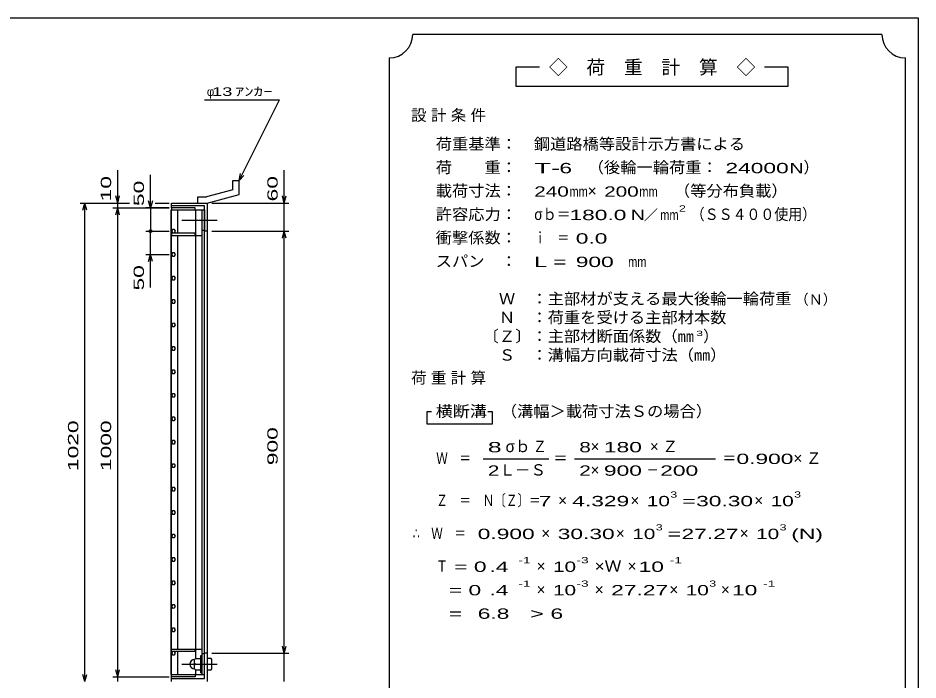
# Model space of a CAD drawing. Units: millimetres, scale not verified. Extents: x -1820 to 1731, y -1282 to 1054.
# Drawn here: x -188 to 1731, y -358 to 1054 of the extents above; entities that cross this region are included whole.
import ezdxf
from ezdxf.enums import TextEntityAlignment as Align

# ---------------------------------------------------------------- set-up
doc = ezdxf.new("R2010")
doc.units = ezdxf.units.MM
doc.header["$LTSCALE"] = 10
doc.linetypes.add('CHAIN', pattern=[18.5, 12, -1.5, 3.5, -1.5])
for name, color, linetype, lineweight in [('0_2', 150, 'Continuous', 25), ('16', 3, 'Continuous', 25), ('19', 6, 'Continuous', 25), ('22', 4, 'Continuous', 25), ('24', 2, 'Continuous', 25)]:
    doc.layers.add(name, color=color, linetype=linetype, lineweight=lineweight)
doc.styles.add('ベクトル', font='')
doc.styles.get('ベクトル').set_extended_font_data('ベクトル')

msp = doc.modelspace()

# ---------------------------------------------------------------- linework, layer by layer
at = {"layer": '0_2'}
for p, q in [((-1729, 1053.5), (1731, 1053.5)), ((1731, 1053.5), (1731, -1146.5))]:
    msp.add_line(p, q, dxfattribs=at)
at = {"layer": '16'}
for p, q in [((139.3, -346.5), (139.3, 644.5)), ((139.3, 644.5), (140, 644.5)), ((190, 649), (140, 649)), ((140, 649), (140, 644.5)), ((140, 644.5), (190, 644.5)), ((140, -346.5), (140, 644.5)), ((140, 644.5), (205, 644.5)), ((153.5, 594.5), (153.5, 644.5)), ((190, 644.5), (190, 649)), ((191.5, -311.5), (191.5, 644.5)), ((205, -346.5), (205, 644.5)), ((205, 644.5), (210, 644.5)), ((210, 644.5), (210, 600.5)), ((141.98, 602.45), (140, 598.97)), ((140, 598.97), (142.02, 595.52)), ((145.98, 602.48), (141.98, 602.45)), ((142.02, 595.52), (146.02, 595.55)), ((148, 599), (145.98, 602.48)), ((146.02, 595.55), (148, 599.03)), ((210, 600.5), (205, 600.5)), ((140, 594.5), (140, 590)), ((190, 594.5), (140, 594.5)), ((140, 590), (205, 590)), ((153.5, -292), (153.5, 590)), ((190, 590), (190, 594.5)), ((141.98, 552.45), (140, 548.97)), ((140, 548.97), (142.02, 545.52)), ((145.98, 552.48), (141.98, 552.45)), ((142.02, 545.52), (146.02, 545.55)), ((148, 549), (145.98, 552.48)), ((146.02, 545.55), (148, 549.03)), ((141.98, 502.45), (140, 498.97)), ((140, 498.97), (142.02, 495.52)), ((145.98, 502.48), (141.98, 502.45)), ((148, 499), (145.98, 502.48)), ((146.02, 495.55), (148, 499.03)), ((142.02, 495.52), (146.02, 495.55)), ((141.98, 452.45), (140, 448.97)), ((140, 448.97), (142.02, 445.52)), ((145.98, 452.48), (141.98, 452.45)), ((142.02, 445.52), (146.02, 445.55)), ((148, 449), (145.98, 452.48)), ((146.02, 445.55), (148, 449.03)), ((141.98, 402.45), (140, 398.97)), ((140, 398.97), (142.02, 395.52)), ((145.98, 402.48), (141.98, 402.45)), ((142.02, 395.52), (146.02, 395.55)), ((148, 399), (145.98, 402.48)), ((146.02, 395.55), (148, 399.03)), ((141.98, 352.45), (140, 348.97)), ((140, 348.97), (142.02, 345.52)), ((145.98, 352.48), (141.98, 352.45)), ((142.02, 345.52), (146.02, 345.55)), ((148, 349), (145.98, 352.48)), ((146.02, 345.55), (148, 349.03)), ((141.98, 302.45), (140, 298.97)), ((140, 298.97), (142.02, 295.52)), ((145.98, 302.48), (141.98, 302.45)), ((142.02, 295.52), (146.02, 295.55)), ((148, 299), (145.98, 302.48)), ((146.02, 295.55), (148, 299.03)), ((141.98, 252.45), (140, 248.97)), ((145.98, 252.48), (141.98, 252.45)), ((148, 249), (145.98, 252.48)), ((140, 248.97), (142.02, 245.52)), ((142.02, 245.52), (146.02, 245.55)), ((146.02, 245.55), (148, 249.03)), ((141.98, 202.45), (140, 198.97)), ((140, 198.97), (142.02, 195.52)), ((145.98, 202.48), (141.98, 202.45)), ((142.02, 195.52), (146.02, 195.55)), ((148, 199), (145.98, 202.48)), ((146.02, 195.55), (148, 199.03)), ((141.98, 152.45), (140, 148.97)), ((140, 148.97), (142.02, 145.52)), ((145.98, 152.48), (141.98, 152.45)), ((142.02, 145.52), (146.02, 145.55)), ((148, 149), (145.98, 152.48)), ((146.02, 145.55), (148, 149.03)), ((141.98, 102.45), (140, 98.97)), ((140, 98.97), (142.02, 95.52)), ((145.98, 102.48), (141.98, 102.45)), ((148, 99), (145.98, 102.48)), ((146.02, 95.55), (148, 99.03)), ((142.02, 95.52), (146.02, 95.55)), ((141.98, 52.45), (140, 48.97)), ((140, 48.97), (142.02, 45.52)), ((145.98, 52.48), (141.98, 52.45)), ((142.02, 45.52), (146.02, 45.55)), ((148, 49), (145.98, 52.48)), ((146.02, 45.55), (148, 49.03)), ((141.98, 2.45), (140, -1.03)), ((145.98, 2.48), (141.98, 2.45)), ((148, -1), (145.98, 2.48)), ((140, -1.03), (142.02, -4.48)), ((142.02, -4.48), (146.02, -4.45)), ((146.02, -4.45), (148, -0.97)), ((141.98, -47.55), (140, -51.03)), ((140, -51.03), (142.02, -54.48)), ((145.98, -47.52), (141.98, -47.55)), ((142.02, -54.48), (146.02, -54.45)), ((148, -51), (145.98, -47.52)), ((146.02, -54.45), (148, -50.97)), ((141.98, -97.55), (140, -101.03)), ((140, -101.03), (142.02, -104.48)), ((145.98, -97.52), (141.98, -97.55)), ((142.02, -104.48), (146.02, -104.45)), ((148, -101), (145.98, -97.52)), ((146.02, -104.45), (148, -100.97)), ((141.98, -147.55), (140, -151.03)), ((140, -151.03), (142.02, -154.48)), ((145.98, -147.52), (141.98, -147.55)), ((148, -151), (145.98, -147.52)), ((146.02, -154.45), (148, -150.97)), ((142.02, -154.48), (146.02, -154.45)), ((141.98, -197.55), (140, -201.03)), ((140, -201.03), (142.02, -204.48)), ((145.98, -197.52), (141.98, -197.55)), ((142.02, -204.48), (146.02, -204.45)), ((148, -201), (145.98, -197.52)), ((146.02, -204.45), (148, -200.97)), ((141.98, -247.55), (140, -251.03)), ((145.98, -247.52), (141.98, -247.55)), ((148, -251), (145.98, -247.52)), ((140, -251.03), (142.02, -254.48)), ((142.02, -254.48), (146.02, -254.45)), ((146.02, -254.45), (148, -250.97)), ((140, -296.5), (140, -292)), ((140, -292), (205, -292)), ((140, -296.5), (190, -296.5)), ((141.98, -297.55), (140, -301.03)), ((140, -301.03), (142.02, -304.48)), ((145.98, -297.52), (141.98, -297.55)), ((142.02, -304.48), (146.02, -304.45)), ((148, -301), (145.98, -297.52)), ((146.02, -304.45), (148, -300.97)), ((153.5, -346.5), (153.5, -296.5)), ((190, -296.5), (190, -292)), ((202, -343), (202, -306)), ((202, -306), (205, -306)), ((210, -302.5), (205, -302.5)), ((205, -343), (205, -306)), ((210, -346.5), (210, -302.5)), ((189, -314.5), (191, -312.5)), ((189, -334.5), (189, -314.5)), ((191, -324.5), (189, -322.5)), ((191, -324.5), (189, -326.5)), ((191, -312.5), (200, -312.5)), ((191, -324.5), (200, -324.5)), ((202, -314.5), (200, -312.5)), ((200, -324.5), (202, -322.5)), ((202, -326.5), (200, -324.5)), ((189, -334.5), (191, -336.5)), ((191, -336.5), (200, -336.5)), ((191.5, -346.5), (191.5, -337.5)), ((200, -336.5), (202, -334.5)), ((202, -343), (205, -343)), ((139.3, -346.5), (140, -346.5)), ((140, -346.5), (190, -346.5)), ((140, -351), (140, -346.5)), ((140, -346.5), (205, -346.5)), ((190, -351), (140, -351)), ((190, -346.5), (190, -351)), ((205, -346.5), (210, -346.5))]:
    msp.add_line(p, q, dxfattribs=at)
at = {"layer": '16', "linetype": 'CHAIN'}
for p, q in [((162, 622.5), (237, 622.5)), ((162, -324.5), (237, -324.5))]:
    msp.add_line(p, q, dxfattribs=at)
at = {"layer": '16'}
msp.add_arc((189, -324.5), 10, 90, 270, dxfattribs=at)
at = {"layer": '19'}
for p, q in [((270.61, 707.12), (283.61, 707.12)), ((270.61, 687.1), (270.61, 707.12)), ((283.61, 677.12), (283.61, 707.12)), ((195.99, 672.01), (214.28, 672.01)), ((195.99, 659.01), (195.99, 672.01)), ((270.61, 687.1), (214.28, 672.01)), ((216, 659), (283.61, 677.12)), ((140, 649), (140, 659)), ((140, 659), (216, 659)), ((210, 653), (140, 653)), ((196, 659), (216, 659)), ((210, -355), (210, 653)), ((216, 659), (216, -361)), ((216, 599), (210, 599)), ((216, -301), (210, -301)), ((224, -312.5), (216, -312.5)), ((216, -312.5), (216, -336.5)), ((216, -324.5), (224, -324.5)), ((226, -314.5), (224, -312.5)), ((226, -322.5), (224, -324.5)), ((224, -324.5), (226, -326.5)), ((226, -334.5), (226, -314.5)), ((216, -336.5), (224, -336.5)), ((224, -336.5), (226, -334.5)), ((140, -361), (140, -351)), ((140, -355), (210, -355))]:
    msp.add_line(p, q, dxfattribs=at)
at = {"layer": '22'}
for p, q in [((210, 879), (370, 879)), ((284, 707), (370, 879)), ((25, 659), (25, 729)), ((95, 649), (95, 719)), ((284, 707), (287, 721.6)), ((284, 707), (294, 718)), ((380, 659), (380, 729)), ((25, 659), (21, 674)), ((25, 659), (29, 674)), ((380, 659), (376, 674)), ((380, 659), (384, 674)), ((-55, 659), (50, 659)), ((-49, 644), (-45, 659)), ((-41, 644), (-45, 659)), ((-45, -361), (-45, 659)), ((15, 659), (50, 659)), ((25, 649), (25, 659)), ((95, 649), (91, 664)), ((99, 664), (95, 649)), ((105, 659), (135, 659)), ((105, 659), (135, 659)), ((226, 659), (390, 659)), ((380, 599), (380, 659)), ((15, 649), (135, 649)), ((21, 634), (25, 649)), ((29, 634), (25, 649)), ((25, -351), (25, 649)), ((135, 649), (85, 649)), ((95, 649), (95, 599)), ((85, 599), (135, 599)), ((95, 549), (95, 599)), ((226, 599), (390, 599)), ((376, 584), (380, 599)), ((384, 584), (380, 599)), ((380, -301), (380, 599)), ((85, 549), (135, 549)), ((91, 534), (95, 549)), ((99, 534), (95, 549)), ((95, 479), (95, 549)), ((380, -301), (376, -286)), ((380, -301), (384, -286)), ((226, -301), (390, -301)), ((380, -361), (380, -301)), ((25, -351), (21, -336)), ((25, -351), (29, -336)), ((-45, -361), (-49, -346)), ((-45, -361), (-41, -346)), ((15, -351), (135, -351)), ((25, -361), (25, -351))]:
    msp.add_line(p, q, dxfattribs=at)
msp.add_circle((95, 599), 3, dxfattribs=at)
at = {"layer": '24', "color": 4}
for p, q in [((1654, 1018.5), (654, 1018.5)), ((604, 968.5), (604, -581.5)), ((1704, -581.5), (1704, 968.5)), ((924, 948.5), (874, 948.5)), ((874, 948.5), (874, 908.5)), ((1454, 948.5), (1404, 948.5)), ((1454, 908.5), (1454, 948.5)), ((874, 908.5), (1454, 908.5)), ((694, 213.5), (684, 213.5)), ((684, 213.5), (684, 188.5)), ((824, 213.5), (814, 213.5)), ((824, 188.5), (824, 213.5)), ((684, 188.5), (824, 188.5)), ((804, 113.5), (944, 113.5)), ((999, 113.5), (1299, 113.5))]:
    msp.add_line(p, q, dxfattribs=at)
for centre, start, end in [((604, 1018.5), 270, 0), ((1704, 1018.5), 180, 270)]:
    msp.add_arc(centre, 50, start, end, dxfattribs=at)

# ---------------------------------------------------------------- texts
at = {"layer": '22', "color": 2, "style": 'ベクトル'}
msp.add_text('φ', height=18.33, dxfattribs=at).set_placement((215, 896.5), align=Align.MIDDLE_LEFT)
at = {"layer": '22', "color": 2, "style": 'ベクトル', "width": 1.6}
for s, p in [(' 13 ', (215, 896.5)), ('ｱﾝｶｰ', (275, 896.5))]:
    msp.add_text(s, height=18.33, dxfattribs=at).set_placement(p, align=Align.MIDDLE_LEFT)
at = {"layer": '22', "color": 2, "style": 'ベクトル', "width": 1.65}
for s, p in [(' 10 ', (0, 649)), (' 60 ', (355, 649)), (' 50 ', (70, 639)), (' 50 ', (70, 459)), (' 1020 ', (-70, 74)), (' 1000 ', (0, 74)), (' 900 ', (355, 86.5))]:
    msp.add_text(s, height=21.99, rotation=90, dxfattribs=at).set_placement(p, align=Align.MIDDLE_LEFT)
at = {"layer": '24', "style": 'ベクトル'}
for s, height, p in [('◇\u3000荷\u3000重\u3000計\u3000算\u3000◇', 29.33, (944, 948.5)), ('）', 24.19, (1487, 735)), ('×', 24.19, (1027, 685)), ('／', 21.99, (1146.5, 633.5)), ('（Ｎ）', 21.99, (1468, 453.5)), ('）', 24.19, (1273, 375)), ('σｂ', 24.19, (852, 140)), ('×', 24.19, (1033, 140)), ('Ｌ－Ｓ', 24.19, (839, 90)), ('×', 24.19, (1033, 90)), ('×', 24.19, (964, 25)), ('×', 24.19, (1118, 25)), ('×', 24.19, (1382, 25)), ('×', 24.19, (928, -45)), ('×', 24.19, (1087, -45)), ('×', 24.19, (1351, -45)), ('×', 24.19, (918, -115)), ('×', 24.19, (1112, -115)), ('×', 24.19, (918, -165)), ('×', 24.19, (1042, -165)), ('×', 24.19, (1201, -165)), ('×', 24.19, (1311, -165))]:
    msp.add_text(s, height=height, dxfattribs=at).set_placement(p, align=Align.MIDDLE_LEFT)
for s, height, width, p in [('荷重基準：\u3000', 24.19, 1.05, (703, 785)), ('鋼道路橋等設計示方書による', 24.19, 1.05, (912, 785)), ('荷\u3000\u3000重：\u3000', 24.19, 1.05, (703, 735)), ('（後輪一輪荷重：', 24.19, 1.05, (1027, 735)), ('T-', 21.99, 2, (913, 733.5)), (' 6 ', 21.99, 1.65, (953, 733.5)), (' 24000', 21.99, 1.65, (1307, 733.5)), ('N', 21.99, 1.4, (1457, 733.5)), ('載荷寸法：\u3000', 24.19, 1.05, (703, 685)), ('240', 21.99, 1.5, (913, 683.5)), ('200', 21.99, 1.5, (1062, 683.5)), ('\u3000（等分布負載）', 24.19, 1.05, (1176, 685)), ('mm', 21.99, 0.8, (988, 683.5)), ('mm', 21.99, 0.8, (1137, 683.5)), ('2', 13.2, 1.5, (1221.5, 647.5)), ('許容応力：\u3000', 24.19, 1.05, (703, 635)), ('σｂ＝', 24.19, 0.9, (913, 635)), ('180.0', 21.99, 1.65, (988, 633.5)), ('N', 21.99, 1.4, (1119, 633.5)), ('mm', 21.99, 0.8, (1181.5, 633.5)), ('（ＳＳ４００使用）', 24.19, 0.9, (1246.5, 635)), ('衝撃係数：\u3000', 24.19, 1.05, (703, 585)), ('ｉ\u3000＝', 24.19, 0.75, (913, 585)), (' 0.0', 21.99, 1.65, (988, 583.5)), ('スパン\u3000：\u3000', 24.19, 1.05, (703, 535)), ('L =', 21.99, 1.65, (913, 533.5)), (' 900 ', 21.99, 1.65, (988, 533.5)), ('mm', 21.99, 0.8, (1113, 533.5)), ('\u3000Ｗ\u3000：主部材が支える最大後輪一輪荷重', 24.19, 1.05, (803, 455)), ('\u3000Ｎ\u3000：荷重を受ける主部材本数', 24.19, 1.05, (803, 415)), ('〔Ｚ〕：主部材断面係数（㎜', 24.19, 1.05, (803, 375)), ('3', 11, 1.8, (1258, 381)), ('\u3000Ｓ\u3000：溝幅方向載荷寸法（㎜）', 24.19, 1.05, (803, 335)), ('横断溝', 24.19, 1.1, (703, 215)), ('\u3000（溝幅＞載荷寸法Ｓの場合）', 24.19, 1.05, (807, 215)), ('8', 21.99, 1.8, (814, 138.5)), ('Ｚ', 24.19, 0.9, (910, 140)), ('8', 21.99, 1.5, (1009, 138.5)), (' 180 ', 21.99, 1.65, (1048, 138.5)), ('Ｗ\u3000＝', 24.19, 0.75, (704, 115)), ('＝', 24.19, 0.9, (954, 115)), ('＝', 24.19, 0.9, (1314, 115)), ('0.900', 21.99, 1.65, (1344, 113.5)), ('2', 21.99, 1.5, (814, 88.5)), ('2', 21.99, 1.5, (1009, 88.5)), (' 900 ', 21.99, 1.65, (1048, 88.5)), (' 200 ', 21.99, 1.65, (1168, 88.5)), ('－', 24.19, 0.75, (1153, 90)), ('Ｚ\u3000＝\u3000Ｎ〔Ｚ〕＝', 24.19, 0.75, (704, 25)), ('3', 13.2, 1.5, (1203, 37.5)), ('3', 13.2, 1.5, (1467, 37.5)), (' 7 ', 21.99, 1.65, (909, 23.5)), ('4.329', 21.99, 1.65, (994, 23.5)), ('10', 21.99, 1.5, (1153, 23.5)), ('=', 21.99, 1.7, (1228, 23.5)), ('30.30', 21.99, 1.65, (1258, 23.5)), ('10', 21.99, 1.5, (1417, 23.5)), ('∴\u3000Ｗ\u3000＝', 24.19, 0.75, (654, -45)), (' 0.900', 21.99, 1.65, (779, -46.5)), ('30.30', 21.99, 1.65, (963, -46.5)), ('10', 21.99, 1.5, (1122, -46.5)), ('3', 13.2, 1.5, (1172, -32.5)), ('27.27', 21.99, 1.65, (1227, -46.5)), ('10', 21.99, 1.5, (1386, -46.5)), ('3', 13.2, 1.5, (1436, -32.5)), ('(N)', 21.99, 1.65, (1461, -46.5)), ('=', 21.99, 1.7, (1197, -46.5)), ('-1', 13.2, 1.65, (879, -102.5)), ('-3', 13.2, 1.65, (1003, -102.5)), ('-1', 13.2, 1.65, (1202, -102.5)), ('Ｔ', 24.19, 0.75, (704, -115)), (' = 0', 21.99, 1.65, (729, -116.5)), (' .4 ', 21.99, 1.65, (804, -116.5)), ('10', 21.99, 1.5, (953, -116.5)), ('×Ｗ', 24.19, 1.1, (1042, -115)), (' 10 ', 21.99, 1.65, (1122, -116.5)), ('-1', 13.2, 1.65, (879, -152.5)), ('-3', 13.2, 1.65, (1003, -152.5)), ('3', 13.2, 1.5, (1286, -152.5)), ('-1', 13.2, 1.65, (1401, -152.5)), ('  = 0', 21.99, 1.65, (704, -166.5)), (' .4 ', 21.99, 1.65, (804, -166.5)), ('10', 21.99, 1.5, (953, -166.5)), ('27.27', 21.99, 1.65, (1077, -166.5)), ('10', 21.99, 1.5, (1236, -166.5)), (' 10 ', 21.99, 1.65, (1321, -166.5)), (' 6.8', 21.99, 1.65, (779, -216.5)), ('>', 21.99, 1.7, (904, -216.5)), (' 6 ', 21.99, 1.65, (934, -216.5)), ('  =', 21.99, 1.65, (704, -216.5))]:
    msp.add_text(s, height=height, dxfattribs=dict(at, width=width)).set_placement(p, align=Align.MIDDLE_LEFT)
at = {"layer": '24', "char_height": 24.19, "attachment_point": 4, "style": 'ベクトル'}
for s, insert in [('\\T1.28;設計条件', (650.5, 845)), ('\\T1.28;荷重計算', (650.5, 285)), ('\\T1.42;×Ｚ', (1159.5, 140)), ('\\T1.42;×Ｚ', (1465.5, 115))]:
    msp.add_mtext(s, dxfattribs=dict(at, insert=insert))

doc.saveas('drawing.dxf')
